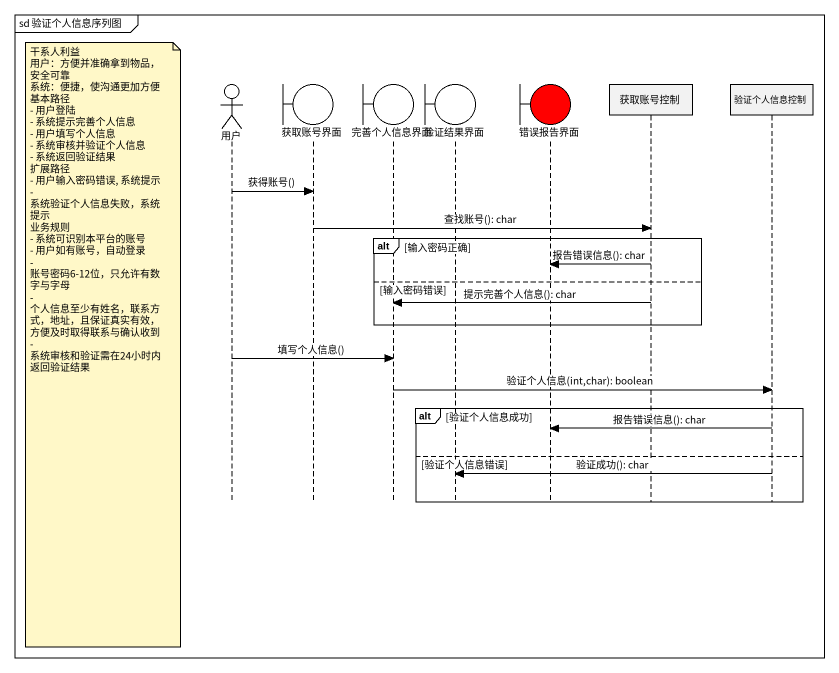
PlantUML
@startuml
mainframe sd 验证个人信息序列图
hide footbox
actor 用户
boundary 获取账号界面
boundary 完善个人信息界面
boundary 验证结果界面
boundary 错误报告界面 #FF0000
participant 获取账号控制
participant 验证个人信息控制

用户 -> 获取账号界面 : 获得账号()
获取账号界面 -> 获取账号控制 : 查找账号(): char
alt 输入密码正确
  获取账号控制 -> 错误报告界面 : 报告错误信息(): char
else 输入密码错误
  获取账号控制 -> 完善个人信息界面 : 提示完善个人信息(): char
end
note left of 用户
  干系人利益
  用户：方便并准确拿到物品，安全可靠
  系统：便捷，使沟通更加方便
  基本路径
  - 用户登陆
  - 系统提示完善个人信息
  - 用户填写个人信息
  - 系统审核并验证个人信息
  - 系统返回验证结果
  扩展路径
  - 用户输入密码错误, 系统提示
  - 系统验证个人信息失败，系统提示
  业务规则
  - 系统可识别本平台的账号
  - 用户如有账号，自动登录
  - 账号密码6-12位，只允许有数字与字母
  - 个人信息至少有姓名，联系方式，地址，且保证真实有效，方便及时取得联系与确认收到
  - 系统审核和验证需在24小时内返回验证结果
end note
用户 -> 完善个人信息界面 : 填写个人信息()
完善个人信息界面 -> 验证个人信息控制 : 验证个人信息(int,char): boolean
alt 验证个人信息成功
  验证个人信息控制 -> 错误报告界面 : 报告错误信息(): char
else 验证个人信息错误
  验证个人信息控制 -> 验证结果界面 : 验证成功(): char
end
@enduml
